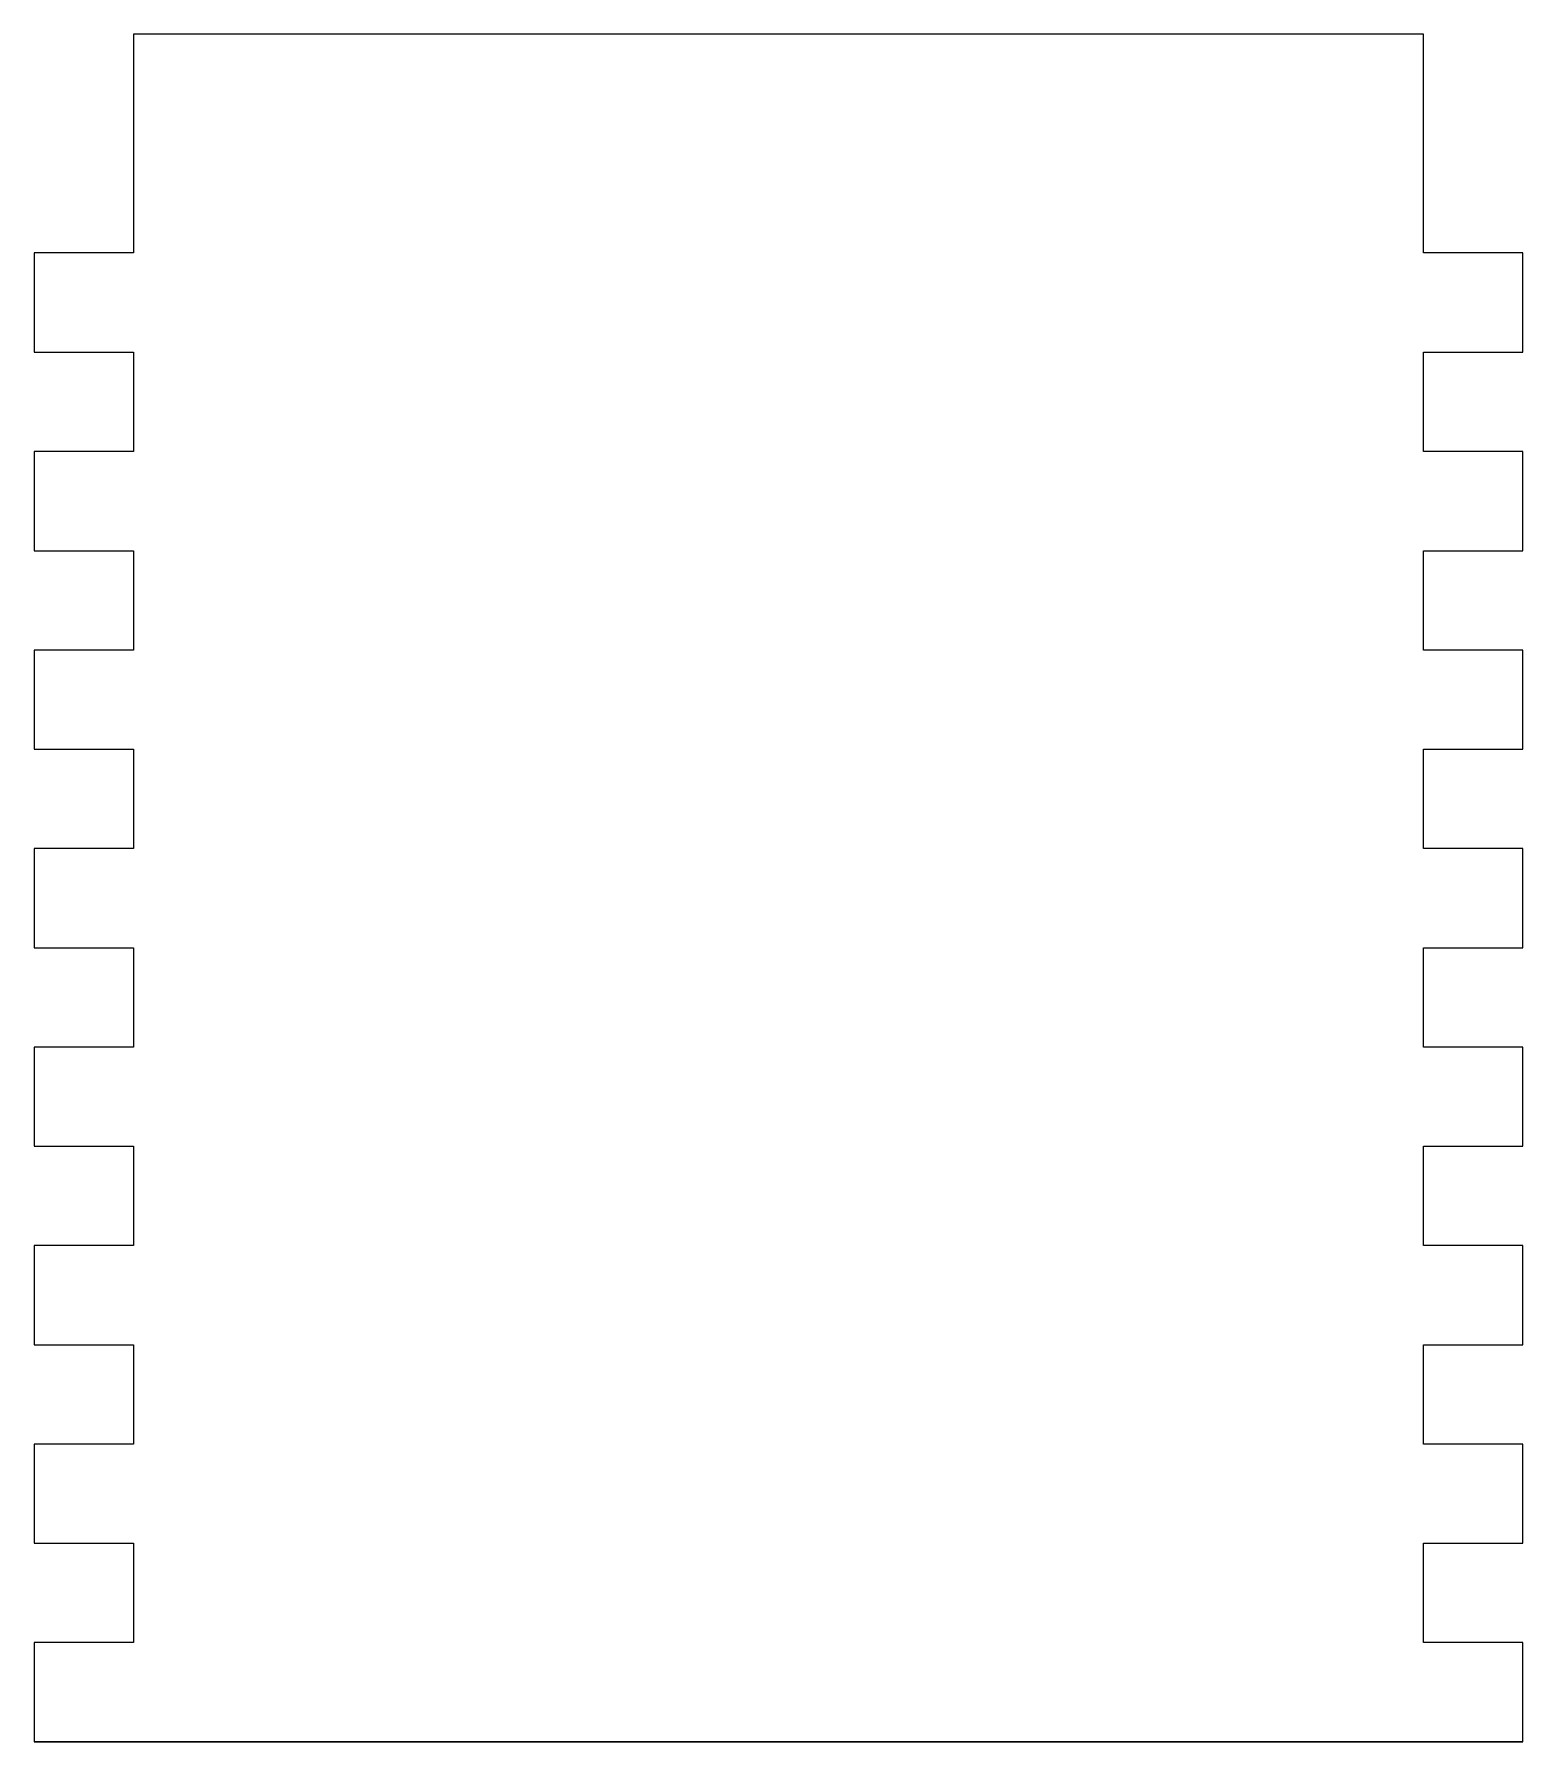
# Model space of a CAD drawing. Header units: millimetres. Extents: x -4 to 56, y 0 to 68.8.
import ezdxf

# ---------------------------------------------------------------- set-up
doc = ezdxf.new("R2010")
doc.units = ezdxf.units.MM

msp = doc.modelspace()

# ---------------------------------------------------------------- linework, layer by layer
for p, q in [((0, 68.819), (0, 60)), ((52, 68.819), (0, 68.819)), ((52, 68.819, 4), (0, 68.819, 4)), ((0, 68.819, 4), (0, 60, 4)), ((0, 68.819), (0, 60)), ((0, 68.819, 4), (0, 60, 4)), ((0, 68.819), (0, 68.819, 4)), ((52, 68.819), (0, 68.819)), ((0, 68.819), (0, 68.819, 4)), ((52, 68.819, 4), (0, 68.819, 4)), ((52, 60), (52, 68.819)), ((52, 60, 4), (52, 68.819, 4)), ((52, 68.819), (52, 68.819, 4)), ((52, 60), (52, 68.819)), ((52, 68.819), (52, 68.819, 4)), ((52, 60, 4), (52, 68.819, 4)), ((-4, 60), (-4, 56)), ((0, 60), (-4, 60)), ((0, 60, 4), (-4, 60, 4)), ((-4, 60, 4), (-4, 56, 4)), ((-4, 60), (-4, 60, 4)), ((-4, 60), (-4, 56)), ((-4, 60, 4), (-4, 56, 4)), ((0, 60), (-4, 60)), ((-4, 60), (-4, 60, 4)), ((0, 60, 4), (-4, 60, 4)), ((0, 60, 4), (0, 60)), ((0, 60, 4), (0, 60)), ((56, 60), (52, 60)), ((56, 60, 4), (52, 60, 4)), ((52, 60), (52, 60, 4)), ((56, 60), (52, 60)), ((52, 60), (52, 60, 4)), ((56, 60, 4), (52, 60, 4)), ((56, 56), (56, 60)), ((56, 56, 4), (56, 60, 4)), ((56, 60), (56, 60, 4)), ((56, 56), (56, 60)), ((56, 60), (56, 60, 4)), ((56, 56, 4), (56, 60, 4)), ((-4, 56), (0, 56)), ((-4, 56, 4), (0, 56, 4)), ((-4, 56), (0, 56)), ((-4, 56, 4), (0, 56, 4)), ((-4, 56), (-4, 56, 4)), ((-4, 56), (-4, 56, 4)), ((0, 56), (0, 52)), ((0, 56, 4), (0, 52, 4)), ((0, 56), (0, 52)), ((0, 56, 4), (0, 52, 4)), ((0, 56), (0, 56, 4)), ((0, 56), (0, 56, 4)), ((52, 56), (56, 56)), ((52, 52), (52, 56)), ((52, 52, 4), (52, 56, 4)), ((52, 56, 4), (56, 56, 4)), ((52, 52), (52, 56)), ((52, 56, 4), (52, 56)), ((52, 52, 4), (52, 56, 4)), ((52, 56), (56, 56)), ((52, 56, 4), (56, 56, 4)), ((52, 56, 4), (52, 56)), ((56, 56), (56, 56, 4)), ((56, 56), (56, 56, 4)), ((-4, 52), (-4, 48)), ((0, 52), (-4, 52)), ((0, 52, 4), (-4, 52, 4)), ((-4, 52, 4), (-4, 48, 4)), ((-4, 52), (-4, 52, 4)), ((-4, 52), (-4, 48)), ((-4, 52, 4), (-4, 48, 4)), ((0, 52), (-4, 52)), ((-4, 52), (-4, 52, 4)), ((0, 52, 4), (-4, 52, 4)), ((0, 52, 4), (0, 52)), ((0, 52, 4), (0, 52)), ((56, 52), (52, 52)), ((56, 52, 4), (52, 52, 4)), ((52, 52), (52, 52, 4)), ((56, 52), (52, 52)), ((52, 52), (52, 52, 4)), ((56, 52, 4), (52, 52, 4)), ((56, 48), (56, 52)), ((56, 48, 4), (56, 52, 4)), ((56, 52), (56, 52, 4)), ((56, 48), (56, 52)), ((56, 52), (56, 52, 4)), ((56, 48, 4), (56, 52, 4)), ((-4, 48), (0, 48)), ((-4, 48, 4), (0, 48, 4)), ((-4, 48), (0, 48)), ((-4, 48, 4), (0, 48, 4)), ((-4, 48), (-4, 48, 4)), ((-4, 48), (-4, 48, 4)), ((0, 48), (0, 44)), ((0, 48, 4), (0, 44, 4)), ((0, 48), (0, 44)), ((0, 48, 4), (0, 44, 4)), ((0, 48), (0, 48, 4)), ((0, 48), (0, 48, 4)), ((52, 48), (56, 48)), ((52, 44), (52, 48)), ((52, 44, 4), (52, 48, 4)), ((52, 48, 4), (56, 48, 4)), ((52, 44), (52, 48)), ((52, 48, 4), (52, 48)), ((52, 44, 4), (52, 48, 4)), ((52, 48), (56, 48)), ((52, 48, 4), (56, 48, 4)), ((52, 48, 4), (52, 48)), ((56, 48), (56, 48, 4)), ((56, 48), (56, 48, 4)), ((-4, 44), (-4, 40)), ((0, 44), (-4, 44)), ((0, 44, 4), (-4, 44, 4)), ((-4, 44, 4), (-4, 40, 4)), ((-4, 44), (-4, 44, 4)), ((-4, 44), (-4, 40)), ((-4, 44, 4), (-4, 40, 4)), ((0, 44), (-4, 44)), ((-4, 44), (-4, 44, 4)), ((0, 44, 4), (-4, 44, 4)), ((0, 44, 4), (0, 44)), ((0, 44, 4), (0, 44)), ((56, 44), (52, 44)), ((56, 44, 4), (52, 44, 4)), ((52, 44), (52, 44, 4)), ((56, 44), (52, 44)), ((52, 44), (52, 44, 4)), ((56, 44, 4), (52, 44, 4)), ((56, 40), (56, 44)), ((56, 40, 4), (56, 44, 4)), ((56, 44), (56, 44, 4)), ((56, 40), (56, 44)), ((56, 44), (56, 44, 4)), ((56, 40, 4), (56, 44, 4)), ((-4, 40), (0, 40)), ((-4, 40, 4), (0, 40, 4)), ((-4, 40), (0, 40)), ((-4, 40, 4), (0, 40, 4)), ((-4, 40), (-4, 40, 4)), ((-4, 40), (-4, 40, 4)), ((0, 40), (0, 36)), ((0, 40, 4), (0, 36, 4)), ((0, 40), (0, 36)), ((0, 40, 4), (0, 36, 4)), ((0, 40), (0, 40, 4)), ((0, 40), (0, 40, 4)), ((52, 40), (56, 40)), ((52, 36), (52, 40)), ((52, 36, 4), (52, 40, 4)), ((52, 40, 4), (56, 40, 4)), ((52, 36), (52, 40)), ((52, 40, 4), (52, 40)), ((52, 36, 4), (52, 40, 4)), ((52, 40), (56, 40)), ((52, 40, 4), (56, 40, 4)), ((52, 40, 4), (52, 40)), ((56, 40), (56, 40, 4)), ((56, 40), (56, 40, 4)), ((-4, 36), (-4, 32)), ((0, 36), (-4, 36)), ((0, 36, 4), (-4, 36, 4)), ((-4, 36, 4), (-4, 32, 4)), ((-4, 36), (-4, 36, 4)), ((-4, 36), (-4, 32)), ((-4, 36, 4), (-4, 32, 4)), ((0, 36), (-4, 36)), ((-4, 36), (-4, 36, 4)), ((0, 36, 4), (-4, 36, 4)), ((0, 36, 4), (0, 36)), ((0, 36, 4), (0, 36)), ((56, 36), (52, 36)), ((56, 36, 4), (52, 36, 4)), ((52, 36), (52, 36, 4)), ((56, 36), (52, 36)), ((52, 36), (52, 36, 4)), ((56, 36, 4), (52, 36, 4)), ((56, 32), (56, 36)), ((56, 32, 4), (56, 36, 4)), ((56, 36), (56, 36, 4)), ((56, 32), (56, 36)), ((56, 36), (56, 36, 4)), ((56, 32, 4), (56, 36, 4)), ((-4, 32), (0, 32)), ((-4, 32, 4), (0, 32, 4)), ((-4, 32), (0, 32)), ((-4, 32, 4), (0, 32, 4)), ((-4, 32), (-4, 32, 4)), ((-4, 32), (-4, 32, 4)), ((0, 32), (0, 28)), ((0, 32, 4), (0, 28, 4)), ((0, 32), (0, 28)), ((0, 32, 4), (0, 28, 4)), ((0, 32), (0, 32, 4)), ((0, 32), (0, 32, 4)), ((52, 32), (56, 32)), ((52, 28), (52, 32)), ((52, 28, 4), (52, 32, 4)), ((52, 32, 4), (56, 32, 4)), ((52, 28), (52, 32)), ((52, 32, 4), (52, 32)), ((52, 28, 4), (52, 32, 4)), ((52, 32), (56, 32)), ((52, 32, 4), (56, 32, 4)), ((52, 32, 4), (52, 32)), ((56, 32), (56, 32, 4)), ((56, 32), (56, 32, 4)), ((-4, 28), (-4, 24)), ((0, 28), (-4, 28)), ((0, 28, 4), (-4, 28, 4)), ((-4, 28, 4), (-4, 24, 4)), ((-4, 28), (-4, 28, 4)), ((-4, 28), (-4, 24)), ((-4, 28, 4), (-4, 24, 4)), ((0, 28), (-4, 28)), ((-4, 28), (-4, 28, 4)), ((0, 28, 4), (-4, 28, 4)), ((0, 28, 4), (0, 28)), ((0, 28, 4), (0, 28)), ((56, 28), (52, 28)), ((56, 28, 4), (52, 28, 4)), ((52, 28), (52, 28, 4)), ((56, 28), (52, 28)), ((52, 28), (52, 28, 4)), ((56, 28, 4), (52, 28, 4)), ((56, 24), (56, 28)), ((56, 24, 4), (56, 28, 4)), ((56, 28), (56, 28, 4)), ((56, 24), (56, 28)), ((56, 28), (56, 28, 4)), ((56, 24, 4), (56, 28, 4)), ((-4, 24), (0, 24)), ((-4, 24, 4), (0, 24, 4)), ((-4, 24), (0, 24)), ((-4, 24, 4), (0, 24, 4)), ((-4, 24), (-4, 24, 4)), ((-4, 24), (-4, 24, 4)), ((0, 24), (0, 20)), ((0, 24, 4), (0, 20, 4)), ((0, 24), (0, 20)), ((0, 24, 4), (0, 20, 4)), ((0, 24), (0, 24, 4)), ((0, 24), (0, 24, 4)), ((52, 24), (56, 24)), ((52, 20), (52, 24)), ((52, 20, 4), (52, 24, 4)), ((52, 24, 4), (56, 24, 4)), ((52, 20), (52, 24)), ((52, 24, 4), (52, 24)), ((52, 20, 4), (52, 24, 4)), ((52, 24), (56, 24)), ((52, 24, 4), (56, 24, 4)), ((52, 24, 4), (52, 24)), ((56, 24), (56, 24, 4)), ((56, 24), (56, 24, 4)), ((-4, 20), (-4, 16)), ((0, 20), (-4, 20)), ((0, 20, 4), (-4, 20, 4)), ((-4, 20, 4), (-4, 16, 4)), ((-4, 20), (-4, 20, 4)), ((-4, 20), (-4, 16)), ((-4, 20, 4), (-4, 16, 4)), ((0, 20), (-4, 20)), ((-4, 20), (-4, 20, 4)), ((0, 20, 4), (-4, 20, 4)), ((0, 20, 4), (0, 20)), ((0, 20, 4), (0, 20)), ((56, 20), (52, 20)), ((56, 20, 4), (52, 20, 4)), ((52, 20), (52, 20, 4)), ((56, 20), (52, 20)), ((52, 20), (52, 20, 4)), ((56, 20, 4), (52, 20, 4)), ((56, 16), (56, 20)), ((56, 16, 4), (56, 20, 4)), ((56, 20), (56, 20, 4)), ((56, 16), (56, 20)), ((56, 20), (56, 20, 4)), ((56, 16, 4), (56, 20, 4)), ((-4, 16), (0, 16)), ((-4, 16, 4), (0, 16, 4)), ((-4, 16), (0, 16)), ((-4, 16, 4), (0, 16, 4)), ((-4, 16), (-4, 16, 4)), ((-4, 16), (-4, 16, 4)), ((0, 16), (0, 12)), ((0, 16, 4), (0, 12, 4)), ((0, 16), (0, 12)), ((0, 16, 4), (0, 12, 4)), ((0, 16), (0, 16, 4)), ((0, 16), (0, 16, 4)), ((52, 16), (56, 16)), ((52, 12), (52, 16)), ((52, 12, 4), (52, 16, 4)), ((52, 16, 4), (56, 16, 4)), ((52, 12), (52, 16)), ((52, 16, 4), (52, 16)), ((52, 12, 4), (52, 16, 4)), ((52, 16), (56, 16)), ((52, 16, 4), (56, 16, 4)), ((52, 16, 4), (52, 16)), ((56, 16), (56, 16, 4)), ((56, 16), (56, 16, 4)), ((-4, 12), (-4, 8)), ((0, 12), (-4, 12)), ((0, 12, 4), (-4, 12, 4)), ((-4, 12, 4), (-4, 8, 4)), ((-4, 12), (-4, 12, 4)), ((-4, 12), (-4, 8)), ((-4, 12, 4), (-4, 8, 4)), ((0, 12), (-4, 12)), ((-4, 12), (-4, 12, 4)), ((0, 12, 4), (-4, 12, 4)), ((0, 12, 4), (0, 12)), ((0, 12, 4), (0, 12)), ((56, 12), (52, 12)), ((56, 12, 4), (52, 12, 4)), ((52, 12), (52, 12, 4)), ((56, 12), (52, 12)), ((52, 12), (52, 12, 4)), ((56, 12, 4), (52, 12, 4)), ((56, 8), (56, 12)), ((56, 8, 4), (56, 12, 4)), ((56, 12), (56, 12, 4)), ((56, 8), (56, 12)), ((56, 12), (56, 12, 4)), ((56, 8, 4), (56, 12, 4)), ((-4, 8), (0, 8)), ((-4, 8, 4), (0, 8, 4)), ((-4, 8), (0, 8)), ((-4, 8, 4), (0, 8, 4)), ((-4, 8), (-4, 8, 4)), ((-4, 8), (-4, 8, 4)), ((0, 8), (0, 4)), ((0, 8, 4), (0, 4, 4)), ((0, 8), (0, 4)), ((0, 8, 4), (0, 4, 4)), ((0, 8), (0, 8, 4)), ((0, 8), (0, 8, 4)), ((52, 8), (56, 8)), ((52, 4), (52, 8)), ((52, 4, 4), (52, 8, 4)), ((52, 8, 4), (56, 8, 4)), ((52, 4), (52, 8)), ((52, 8, 4), (52, 8)), ((52, 4, 4), (52, 8, 4)), ((52, 8), (56, 8)), ((52, 8, 4), (56, 8, 4)), ((52, 8, 4), (52, 8)), ((56, 8), (56, 8, 4)), ((56, 8), (56, 8, 4)), ((-4, 4), (-4, 0)), ((0, 4), (-4, 4)), ((0, 4, 4), (-4, 4, 4)), ((-4, 4, 4), (-4, 0, 4)), ((-4, 4), (-4, 4, 4)), ((-4, 4), (-4, 0)), ((-4, 4, 4), (-4, 0, 4)), ((0, 4), (-4, 4)), ((-4, 4), (-4, 4, 4)), ((0, 4, 4), (-4, 4, 4)), ((0, 4, 4), (0, 4)), ((0, 4, 4), (0, 4)), ((56, 4), (52, 4)), ((56, 4, 4), (52, 4, 4)), ((52, 4), (52, 4, 4)), ((56, 4), (52, 4)), ((52, 4), (52, 4, 4)), ((56, 4, 4), (52, 4, 4)), ((56, 0), (56, 4)), ((56, 0, 4), (56, 4, 4)), ((56, 4), (56, 4, 4)), ((56, 0), (56, 4)), ((56, 4), (56, 4, 4)), ((56, 0, 4), (56, 4, 4)), ((-4, 0), (56, 0)), ((56, 0, 4), (-4, 0, 4)), ((-4, 0), (-4, 0, 4)), ((-4, 0), (56, 0)), ((56, 0, 4), (-4, 0, 4)), ((-4, 0), (-4, 0, 4)), ((56, 0), (56, 0, 4)), ((56, 0), (56, 0, 4))]:
    msp.add_line(p, q)

doc.saveas('drawing.dxf')
